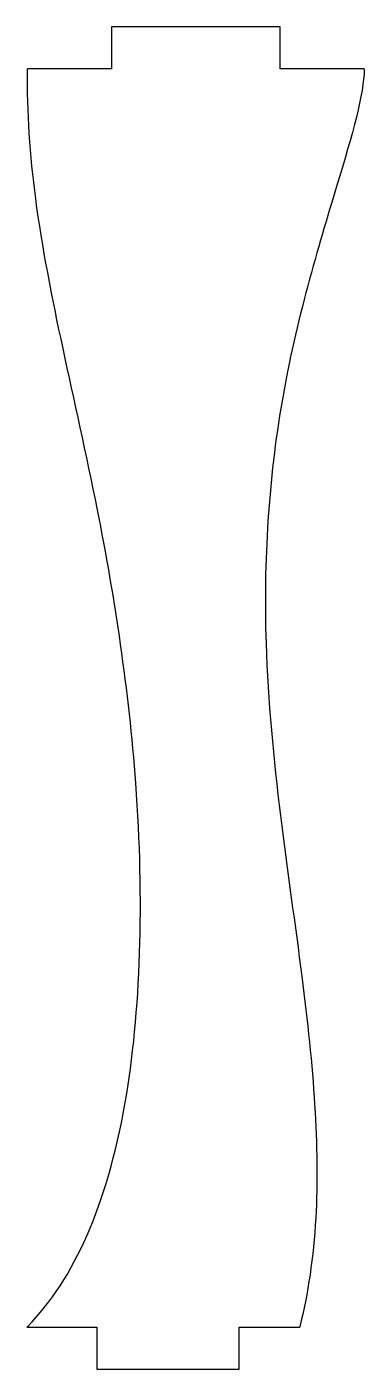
# Model space of a CAD drawing. Header units: millimetres. Extents: x -8.1 to 8, y -32 to 32.
import ezdxf

# ---------------------------------------------------------------- set-up
doc = ezdxf.new("R2010")
doc.units = ezdxf.units.MM
doc.layers.get('0').update_dxf_attribs({"linetype": 'CONTINUOUS'})

msp = doc.modelspace()

# ---------------------------------------------------------------- linework, layer by layer
for p, q in [((4.03, 32.025), (-4.02, 32.025)), ((4.03, 30.025), (4.03, 32.025)), ((-4.02, 32.025), (-4.02, 30.025)), ((-4.02, 30.025), (-8.02, 30.025)), ((8.03, 30.025), (4.03, 30.025)), ((8.03, 29.987), (8.03, 30.025)), ((-8.055, -30.025), (-4.725, -30.025)), ((-4.725, -30.025), (-4.725, -32.025)), ((2.075, -32.025), (2.075, -30.025)), ((2.075, -30.025), (4.957, -30.025)), ((-4.725, -32.025), (2.075, -32.025))]:
    msp.add_line(p, q)
for points, knots in [([(-8.055, -30.025), (-8.041, -30.011), (-8.027, -29.997), (-8.013, -29.982), (-5.79, -27.722), (-4.226, -24.162), (-3.38, -19.383), (-2.607, -15.012), (-2.454, -9.616), (-2.859, -4.069), (-3.182, 0.348), (-3.862, 4.813), (-4.687, 8.978), (-5.748, 14.332), (-7.02, 19.185), (-7.631, 23.829), (-7.905, 25.912), (-8.046, 27.962), (-8.02, 30), (-8.02, 30.009), (-8.02, 30.017), (-8.02, 30.025)], [-1.001564, -1.001564, -1.001564, -1.001564, -1, -1, -1, -0.75, -0.75, -0.75, -0.521297, -0.521297, -0.521297, -0.339162, -0.339162, -0.339162, -0.105036, -0.105036, -0.105036, 0, 0, 0, 0.000424, 0.000424, 0.000424, 0.000424]), ([(8.03, 29.987), (8.03, 29.987), (8.03, 29.987), (8.03, 29.987), (8.029, 28.85), (7.483, 26.932), (6.715, 24.404), (5.854, 21.573), (4.777, 18.002), (4.113, 14.158), (3.472, 10.454), (3.225, 6.507), (3.351, 2.623), (3.533, -2.978), (4.436, -8.429), (5.059, -13.276), (5.615, -17.594), (5.912, -21.448), (5.72, -24.803), (5.611, -26.691), (5.358, -28.424), (4.962, -30.006), (4.96, -30.012), (4.959, -30.019), (4.957, -30.025)], [0.0005524, 0.0005524, 0.0005524, 0.0005524, 0.0005559, 0.0005559, 0.0005559, 0.1449261, 0.1449261, 0.1449261, 0.3066423, 0.3066423, 0.3066423, 0.4624925, 0.4624925, 0.4624925, 0.6871994, 0.6871994, 0.6871994, 0.8873717, 0.8873717, 0.8873717, 1, 1, 1, 1.0004495, 1.0004495, 1.0004495, 1.0004495])]:
    msp.add_open_spline(points, degree=3, knots=knots)

doc.saveas('drawing.dxf')
